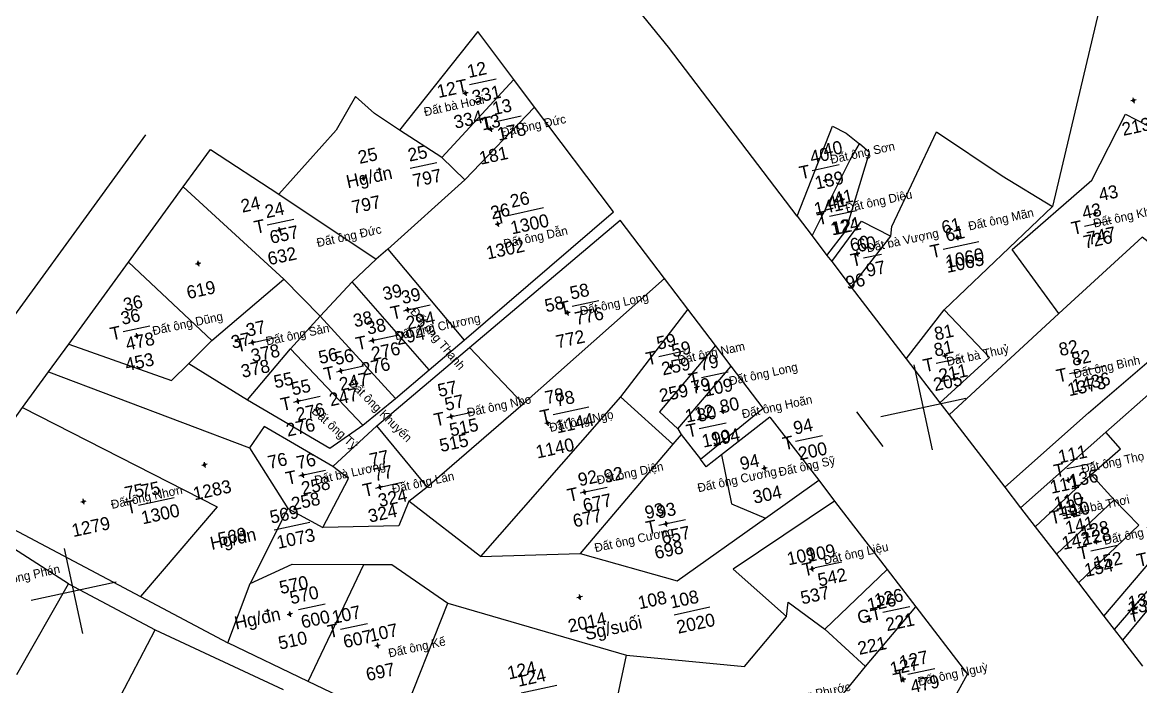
# Model space of a CAD drawing. Extents: x 537054 to 538409, y 1836408 to 1837892.
# Drawn here: x 537449.7 to 537707, y 1837474.8 to 1837627.6 of the extents above; entities that cross this region are included whole.
import ezdxf

# ---------------------------------------------------------------- set-up
doc = ezdxf.new("R2010")
doc.units = 0
for name, color, linetype in [('Level 11', 7, 'Continuous'), ('Level 15', 7, 'Continuous'), ('Level 2', 7, 'Continuous'), ('Level 22', 7, 'Continuous'), ('Level 45', 7, 'Continuous'), ('Level 56', 7, 'Continuous'), ('Level 63', 7, 'Continuous')]:
    doc.layers.add(name, color=color, linetype=linetype)

msp = doc.modelspace()

# ---------------------------------------------------------------- linework, layer by layer
at = {"layer": 'Level 11'}
for p, q in [((537551.31, 1837611.25), (537551, 1837611.18)), ((537551.55, 1837611.61), (537551.31, 1837611.25)), ((537551.31, 1837611.25), (537551.68, 1837611.01)), ((537551.48, 1837611.92), (537551.55, 1837611.61)), ((537551.92, 1837611.38), (537551.55, 1837611.61)), ((537551.68, 1837611.01), (537551.92, 1837611.38)), ((537551.68, 1837611.01), (537551.75, 1837610.71)), ((537552.23, 1837611.44), (537551.92, 1837611.38)), ((537705.03, 1837609.61), (537704.73, 1837609.54)), ((537705.27, 1837609.98), (537705.03, 1837609.61)), ((537705.03, 1837609.61), (537705.4, 1837609.37)), ((537705.2, 1837610.28), (537705.27, 1837609.98)), ((537705.64, 1837609.74), (537705.27, 1837609.98)), ((537705.4, 1837609.37), (537705.64, 1837609.74)), ((537705.4, 1837609.37), (537705.46, 1837609.07)), ((537705.94, 1837609.8), (537705.64, 1837609.74)), ((537557.14, 1837602.96), (537556.84, 1837602.89)), ((537557.38, 1837603.33), (537557.14, 1837602.96)), ((537557.14, 1837602.96), (537557.51, 1837602.72)), ((537557.31, 1837603.64), (537557.38, 1837603.33)), ((537557.75, 1837603.09), (537557.38, 1837603.33)), ((537557.51, 1837602.72), (537557.75, 1837603.09)), ((537557.51, 1837602.72), (537557.58, 1837602.41)), ((537558.05, 1837603.16), (537557.75, 1837603.09)), ((537527.83, 1837591.67), (537527.52, 1837591.6)), ((537528.07, 1837592.04), (537527.83, 1837591.67)), ((537527.83, 1837591.67), (537528.2, 1837591.43)), ((537528.01, 1837592.34), (537528.07, 1837592.04)), ((537528.44, 1837591.8), (537528.07, 1837592.04)), ((537528.2, 1837591.43), (537528.44, 1837591.8)), ((537528.2, 1837591.43), (537528.27, 1837591.13)), ((537528.75, 1837591.87), (537528.44, 1837591.8)), ((537634.2, 1837591.22), (537633.89, 1837591.15)), ((537634.44, 1837591.59), (537634.2, 1837591.22)), ((537634.2, 1837591.22), (537634.57, 1837590.98)), ((537634.38, 1837591.9), (537634.44, 1837591.59)), ((537634.81, 1837591.35), (537634.44, 1837591.59)), ((537634.57, 1837590.98), (537634.81, 1837591.35)), ((537634.57, 1837590.98), (537634.64, 1837590.67)), ((537635.12, 1837591.42), (537634.81, 1837591.35)), ((537638.18, 1837587.38), (537638.25, 1837587.08)), ((537638.01, 1837586.71), (537637.71, 1837586.64)), ((537638.25, 1837587.08), (537638.01, 1837586.71)), ((537638.01, 1837586.71), (537638.38, 1837586.47)), ((537638.62, 1837586.84), (537638.25, 1837587.08)), ((537638.38, 1837586.47), (537638.62, 1837586.84)), ((537638.38, 1837586.47), (537638.45, 1837586.17)), ((537638.92, 1837586.91), (537638.62, 1837586.84)), ((537696.18, 1837583.63), (537695.87, 1837583.56)), ((537696.42, 1837583.99), (537696.18, 1837583.63)), ((537696.18, 1837583.63), (537696.55, 1837583.39)), ((537696.35, 1837584.31), (537696.42, 1837583.99)), ((537696.79, 1837583.76), (537696.42, 1837583.99)), ((537696.55, 1837583.39), (537696.79, 1837583.76)), ((537696.55, 1837583.39), (537696.62, 1837583.08)), ((537697.1, 1837583.82), (537696.79, 1837583.76)), ((537508.49, 1837579.83), (537508.18, 1837579.77)), ((537508.72, 1837580.2), (537508.49, 1837579.83)), ((537508.49, 1837579.83), (537508.86, 1837579.59)), ((537508.66, 1837580.51), (537508.72, 1837580.2)), ((537509.09, 1837579.96), (537508.72, 1837580.2)), ((537508.86, 1837579.59), (537509.09, 1837579.96)), ((537508.86, 1837579.59), (537508.92, 1837579.28)), ((537509.4, 1837580.03), (537509.09, 1837579.96)), ((537558.76, 1837581.16), (537558.46, 1837581.09)), ((537559, 1837581.53), (537558.76, 1837581.16)), ((537558.76, 1837581.16), (537559.13, 1837580.92)), ((537558.93, 1837581.83), (537559, 1837581.53)), ((537559.36, 1837581.29), (537559, 1837581.53)), ((537559.13, 1837580.92), (537559.36, 1837581.29)), ((537559.13, 1837580.92), (537559.19, 1837580.62)), ((537559.67, 1837581.36), (537559.36, 1837581.29)), ((537664.48, 1837578.05), (537664.17, 1837577.98)), ((537664.71, 1837578.42), (537664.48, 1837578.05)), ((537664.48, 1837578.05), (537664.84, 1837577.81)), ((537664.65, 1837578.73), (537664.71, 1837578.42)), ((537665.08, 1837578.18), (537664.71, 1837578.42)), ((537664.84, 1837577.81), (537665.08, 1837578.18)), ((537664.84, 1837577.81), (537664.91, 1837577.5)), ((537665.38, 1837578.25), (537665.08, 1837578.18)), ((537641.71, 1837574.64), (537641.48, 1837574.27)), ((537641.65, 1837574.95), (537641.71, 1837574.64)), ((537642.08, 1837574.4), (537641.71, 1837574.64)), ((537641.84, 1837574.03), (537642.08, 1837574.4)), ((537642.38, 1837574.47), (537642.08, 1837574.4)), ((537489.83, 1837572.05), (537489.53, 1837571.98)), ((537490.07, 1837572.42), (537489.83, 1837572.05)), ((537489.83, 1837572.05), (537490.2, 1837571.81)), ((537490, 1837572.72), (537490.07, 1837572.42)), ((537490.43, 1837572.18), (537490.07, 1837572.42)), ((537490.2, 1837571.81), (537490.43, 1837572.18)), ((537490.2, 1837571.81), (537490.26, 1837571.51)), ((537490.74, 1837572.25), (537490.43, 1837572.18)), ((537641.48, 1837574.27), (537641.17, 1837574.21)), ((537641.48, 1837574.27), (537641.84, 1837574.03)), ((537641.84, 1837574.03), (537641.91, 1837573.72)), ((537538.26, 1837561.81), (537538.02, 1837561.44)), ((537538.2, 1837562.11), (537538.26, 1837561.81)), ((537538.63, 1837561.57), (537538.26, 1837561.81)), ((537538.39, 1837561.2), (537538.63, 1837561.57)), ((537538.94, 1837561.64), (537538.63, 1837561.57)), ((537538.02, 1837561.44), (537537.71, 1837561.37)), ((537538.02, 1837561.44), (537538.39, 1837561.2)), ((537538.39, 1837561.2), (537538.46, 1837560.9)), ((537574.81, 1837560.71), (537574.49, 1837560.64)), ((537575.04, 1837561.07), (537574.81, 1837560.71)), ((537574.81, 1837560.71), (537575.17, 1837560.47)), ((537574.98, 1837561.38), (537575.04, 1837561.07)), ((537575.41, 1837560.84), (537575.04, 1837561.07)), ((537575.17, 1837560.47), (537575.41, 1837560.84)), ((537575.17, 1837560.47), (537575.24, 1837560.17)), ((537575.73, 1837560.9), (537575.41, 1837560.84)), ((537475.67, 1837555.45), (537475.37, 1837555.38)), ((537475.91, 1837555.82), (537475.67, 1837555.45)), ((537475.67, 1837555.45), (537476.04, 1837555.21)), ((537475.85, 1837556.12), (537475.91, 1837555.82)), ((537476.28, 1837555.58), (537475.91, 1837555.82)), ((537476.04, 1837555.21), (537476.28, 1837555.58)), ((537476.04, 1837555.21), (537476.11, 1837554.91)), ((537476.58, 1837555.64), (537476.28, 1837555.58)), ((537502.34, 1837553.92), (537502.03, 1837553.85)), ((537502.57, 1837554.29), (537502.34, 1837553.92)), ((537502.34, 1837553.92), (537502.7, 1837553.68)), ((537502.51, 1837554.59), (537502.57, 1837554.29)), ((537502.94, 1837554.05), (537502.57, 1837554.29)), ((537502.7, 1837553.68), (537502.94, 1837554.05)), ((537503.25, 1837554.12), (537502.94, 1837554.05)), ((537530.02, 1837554.38), (537529.72, 1837554.32)), ((537530.26, 1837554.75), (537530.02, 1837554.38)), ((537530.02, 1837554.38), (537530.39, 1837554.15)), ((537530.19, 1837555.06), (537530.26, 1837554.75)), ((537530.63, 1837554.51), (537530.26, 1837554.75)), ((537530.39, 1837554.15), (537530.63, 1837554.51)), ((537530.39, 1837554.15), (537530.46, 1837553.83)), ((537530.93, 1837554.58), (537530.63, 1837554.51)), ((537502.7, 1837553.68), (537502.77, 1837553.38)), ((537661.9, 1837551.23), (537661.66, 1837550.86)), ((537661.83, 1837551.54), (537661.9, 1837551.23)), ((537662.27, 1837550.99), (537661.9, 1837551.23)), ((537598.82, 1837548.68), (537598.59, 1837548.32)), ((537598.76, 1837549), (537598.82, 1837548.68)), ((537599.19, 1837548.45), (537598.82, 1837548.68)), ((537661.66, 1837550.86), (537661.35, 1837550.8)), ((537661.66, 1837550.86), (537662.03, 1837550.63)), ((537662.03, 1837550.63), (537662.27, 1837550.99)), ((537662.03, 1837550.63), (537662.1, 1837550.31)), ((537662.58, 1837551.06), (537662.27, 1837550.99)), ((537692.53, 1837549.69), (537692.23, 1837549.63)), ((537692.77, 1837550.06), (537692.53, 1837549.69)), ((537692.53, 1837549.69), (537692.9, 1837549.45)), ((537692.7, 1837550.37), (537692.77, 1837550.06)), ((537693.14, 1837549.82), (537692.77, 1837550.06)), ((537692.9, 1837549.45), (537693.14, 1837549.82)), ((537692.9, 1837549.45), (537692.97, 1837549.14)), ((537693.44, 1837549.89), (537693.14, 1837549.82)), ((537522.64, 1837547.37), (537522.33, 1837547.3)), ((537522.87, 1837547.73), (537522.64, 1837547.37)), ((537522.64, 1837547.37), (537523, 1837547.13)), ((537522.81, 1837548.05), (537522.87, 1837547.73)), ((537523.24, 1837547.5), (537522.87, 1837547.73)), ((537523, 1837547.13), (537523.24, 1837547.5)), ((537523, 1837547.13), (537523.07, 1837546.82)), ((537523.55, 1837547.56), (537523.24, 1837547.5)), ((537598.59, 1837548.32), (537598.28, 1837548.25)), ((537598.59, 1837548.32), (537598.95, 1837548.08)), ((537598.95, 1837548.08), (537599.19, 1837548.45)), ((537598.95, 1837548.08), (537599.02, 1837547.77)), ((537599.5, 1837548.51), (537599.19, 1837548.45)), ((537604.53, 1837543.61), (537604.23, 1837543.55)), ((537604.77, 1837543.98), (537604.53, 1837543.61)), ((537604.53, 1837543.61), (537604.9, 1837543.38)), ((537604.7, 1837544.29), (537604.77, 1837543.98)), ((537605.14, 1837543.75), (537604.77, 1837543.98)), ((537604.9, 1837543.38), (537605.14, 1837543.75)), ((537605.44, 1837543.81), (537605.14, 1837543.75)), ((537512.89, 1837541.08), (537512.96, 1837540.77)), ((537604.9, 1837543.38), (537604.97, 1837543.07)), ((537512.72, 1837540.4), (537512.42, 1837540.33)), ((537512.96, 1837540.77), (537512.72, 1837540.4)), ((537512.72, 1837540.4), (537513.09, 1837540.16)), ((537513.33, 1837540.53), (537512.96, 1837540.77)), ((537513.09, 1837540.16), (537513.33, 1837540.53)), ((537513.09, 1837540.16), (537513.16, 1837539.85)), ((537513.63, 1837540.59), (537513.33, 1837540.53)), ((537610.73, 1837538.49), (537610.5, 1837538.12)), ((537610.67, 1837538.8), (537610.73, 1837538.49)), ((537611.1, 1837538.25), (537610.73, 1837538.49)), ((537548.02, 1837536.85), (537547.71, 1837536.78)), ((537548.26, 1837537.21), (537548.02, 1837536.85)), ((537548.02, 1837536.85), (537548.39, 1837536.61)), ((537548.19, 1837537.53), (537548.26, 1837537.21)), ((537548.62, 1837536.98), (537548.26, 1837537.21)), ((537548.39, 1837536.61), (537548.62, 1837536.98)), ((537548.39, 1837536.61), (537548.45, 1837536.3)), ((537548.94, 1837537.04), (537548.62, 1837536.98)), ((537570.36, 1837536.05), (537570.43, 1837535.74)), ((537610.5, 1837538.12), (537610.18, 1837538.05)), ((537610.5, 1837538.12), (537610.86, 1837537.88)), ((537610.86, 1837537.88), (537611.1, 1837538.25)), ((537610.86, 1837537.88), (537610.93, 1837537.57)), ((537611.42, 1837538.32), (537611.1, 1837538.25)), ((537570.19, 1837535.37), (537569.88, 1837535.3)), ((537570.43, 1837535.74), (537570.19, 1837535.37)), ((537570.19, 1837535.37), (537570.56, 1837535.13)), ((537570.79, 1837535.5), (537570.43, 1837535.74)), ((537570.56, 1837535.13), (537570.79, 1837535.5)), ((537570.56, 1837535.13), (537570.62, 1837534.82)), ((537571.11, 1837535.57), (537570.79, 1837535.5)), ((537491.29, 1837525.75), (537490.99, 1837525.68)), ((537491.53, 1837526.11), (537491.29, 1837525.75)), ((537491.29, 1837525.75), (537491.66, 1837525.51)), ((537491.46, 1837526.43), (537491.53, 1837526.11)), ((537491.9, 1837525.88), (537491.53, 1837526.11)), ((537491.66, 1837525.51), (537491.9, 1837525.88)), ((537491.66, 1837525.51), (537491.73, 1837525.19)), ((537492.2, 1837525.94), (537491.9, 1837525.88)), ((537620.28, 1837525.63), (537620.35, 1837525.32)), ((537513.91, 1837523.4), (537513.59, 1837523.34)), ((537514.14, 1837523.77), (537513.91, 1837523.4)), ((537513.91, 1837523.4), (537514.27, 1837523.17)), ((537514.08, 1837524.09), (537514.14, 1837523.77)), ((537514.51, 1837523.54), (537514.14, 1837523.77)), ((537514.27, 1837523.17), (537514.51, 1837523.54)), ((537514.27, 1837523.17), (537514.34, 1837522.85)), ((537514.83, 1837523.6), (537514.51, 1837523.54)), ((537620.11, 1837524.95), (537619.8, 1837524.88)), ((537620.35, 1837525.32), (537620.11, 1837524.95)), ((537620.11, 1837524.95), (537620.48, 1837524.71)), ((537620.72, 1837525.08), (537620.35, 1837525.32)), ((537620.48, 1837524.71), (537620.72, 1837525.08)), ((537620.48, 1837524.71), (537620.55, 1837524.4)), ((537621.03, 1837525.15), (537620.72, 1837525.08)), ((537690.2, 1837522.93), (537690.27, 1837522.61)), ((537531.6, 1837520.62), (537531.3, 1837520.55)), ((537531.84, 1837520.98), (537531.6, 1837520.62)), ((537531.6, 1837520.62), (537531.97, 1837520.38)), ((537531.77, 1837521.3), (537531.84, 1837520.98)), ((537532.21, 1837520.75), (537531.84, 1837520.98)), ((537531.97, 1837520.38), (537532.21, 1837520.75)), ((537531.97, 1837520.38), (537532.04, 1837520.07)), ((537532.51, 1837520.81), (537532.21, 1837520.75)), ((537690.03, 1837522.25), (537689.72, 1837522.18)), ((537690.27, 1837522.61), (537690.03, 1837522.25)), ((537690.03, 1837522.25), (537690.4, 1837522.01)), ((537690.63, 1837522.38), (537690.27, 1837522.61)), ((537690.4, 1837522.01), (537690.63, 1837522.38)), ((537690.4, 1837522.01), (537690.46, 1837521.69)), ((537690.94, 1837522.44), (537690.63, 1837522.38)), ((537463.56, 1837517.97), (537463.63, 1837517.65)), ((537578.7, 1837519.5), (537578.4, 1837519.43)), ((537578.94, 1837519.87), (537578.7, 1837519.5)), ((537578.7, 1837519.5), (537579.07, 1837519.26)), ((537578.87, 1837520.17), (537578.94, 1837519.87)), ((537579.31, 1837519.63), (537578.94, 1837519.87)), ((537579.07, 1837519.26), (537579.31, 1837519.63)), ((537579.07, 1837519.26), (537579.13, 1837518.96)), ((537579.61, 1837519.7), (537579.31, 1837519.63)), ((537463.39, 1837517.29), (537463.09, 1837517.22)), ((537463.63, 1837517.65), (537463.39, 1837517.29)), ((537463.39, 1837517.29), (537463.76, 1837517.05)), ((537464, 1837517.42), (537463.63, 1837517.65)), ((537463.76, 1837517.05), (537464, 1837517.42)), ((537463.76, 1837517.05), (537463.83, 1837516.74)), ((537464.3, 1837517.48), (537464, 1837517.42)), ((537597.64, 1837512.87), (537597.7, 1837512.56)), ((537691.22, 1837514.35), (537690.92, 1837514.28)), ((537691.46, 1837514.72), (537691.22, 1837514.35)), ((537691.22, 1837514.35), (537691.59, 1837514.11)), ((537691.39, 1837515.02), (537691.46, 1837514.72)), ((537691.83, 1837514.48), (537691.46, 1837514.72)), ((537691.59, 1837514.11), (537691.83, 1837514.48)), ((537691.59, 1837514.11), (537691.65, 1837513.81)), ((537692.13, 1837514.55), (537691.83, 1837514.48)), ((537597.46, 1837512.2), (537597.16, 1837512.13)), ((537597.7, 1837512.56), (537597.46, 1837512.2)), ((537597.46, 1837512.2), (537597.83, 1837511.96)), ((537598.07, 1837512.33), (537597.7, 1837512.56)), ((537597.83, 1837511.96), (537598.07, 1837512.33)), ((537597.83, 1837511.96), (537597.9, 1837511.65)), ((537598.37, 1837512.39), (537598.07, 1837512.33)), ((537696.38, 1837508.12), (537696.07, 1837508.05)), ((537696.62, 1837508.49), (537696.38, 1837508.12)), ((537696.38, 1837508.12), (537696.75, 1837507.88)), ((537696.55, 1837508.79), (537696.62, 1837508.49)), ((537696.99, 1837508.25), (537696.62, 1837508.49)), ((537696.75, 1837507.88), (537696.99, 1837508.25)), ((537696.75, 1837507.88), (537696.82, 1837507.58)), ((537697.3, 1837508.32), (537696.99, 1837508.25)), ((537631.28, 1837502.47), (537631.34, 1837502.17)), ((537631.1, 1837501.8), (537630.79, 1837501.73)), ((537631.34, 1837502.17), (537631.1, 1837501.8)), ((537631.1, 1837501.8), (537631.47, 1837501.56)), ((537631.71, 1837501.93), (537631.34, 1837502.17)), ((537631.47, 1837501.56), (537631.71, 1837501.93)), ((537631.47, 1837501.56), (537631.54, 1837501.26)), ((537632.02, 1837502), (537631.71, 1837501.93)), ((537577.59, 1837495.32), (537577.27, 1837495.25)), ((537577.82, 1837495.69), (537577.59, 1837495.32)), ((537577.59, 1837495.32), (537577.96, 1837495.08)), ((537577.76, 1837495.99), (537577.82, 1837495.69)), ((537578.19, 1837495.45), (537577.82, 1837495.69)), ((537577.96, 1837495.08), (537578.19, 1837495.45)), ((537577.96, 1837495.08), (537578.02, 1837494.78)), ((537578.51, 1837495.52), (537578.19, 1837495.45)), ((537511.09, 1837492.08), (537511.16, 1837491.76)), ((537510.92, 1837491.39), (537510.62, 1837491.33)), ((537511.16, 1837491.76), (537510.92, 1837491.39)), ((537510.92, 1837491.39), (537511.29, 1837491.16)), ((537511.53, 1837491.53), (537511.16, 1837491.76)), ((537511.29, 1837491.16), (537511.53, 1837491.53)), ((537511.29, 1837491.16), (537511.36, 1837490.84)), ((537511.83, 1837491.59), (537511.53, 1837491.53)), ((537644.24, 1837490.18), (537643.94, 1837490.12)), ((537644.48, 1837490.55), (537644.24, 1837490.18)), ((537644.24, 1837490.18), (537644.61, 1837489.94)), ((537644.41, 1837490.86), (537644.48, 1837490.55)), ((537644.85, 1837490.31), (537644.48, 1837490.55)), ((537644.61, 1837489.94), (537644.85, 1837490.31)), ((537644.61, 1837489.94), (537644.68, 1837489.63)), ((537645.15, 1837490.38), (537644.85, 1837490.31)), ((537531.35, 1837484.52), (537531.11, 1837484.15)), ((537531.28, 1837484.83), (537531.35, 1837484.52)), ((537531.71, 1837484.28), (537531.35, 1837484.52)), ((537532.02, 1837484.35), (537531.71, 1837484.28)), ((537531.11, 1837484.15), (537530.8, 1837484.08)), ((537531.11, 1837484.15), (537531.48, 1837483.91)), ((537531.48, 1837483.91), (537531.71, 1837484.28)), ((537531.48, 1837483.91), (537531.54, 1837483.6)), ((537652.28, 1837476.7), (537652.04, 1837476.33)), ((537652.21, 1837477.02), (537652.28, 1837476.7)), ((537652.65, 1837476.47), (537652.28, 1837476.7)), ((537652.04, 1837476.33), (537651.74, 1837476.27)), ((537652.04, 1837476.33), (537652.41, 1837476.1)), ((537652.41, 1837476.1), (537652.65, 1837476.47)), ((537652.41, 1837476.1), (537652.48, 1837475.78)), ((537652.95, 1837476.53), (537652.65, 1837476.47))]:
    msp.add_line(p, q, dxfattribs=at)
for centre in [(537551.61, 1837611.31), (537705.33, 1837609.67), (537557.44, 1837603.03), (537528.14, 1837591.74), (537634.51, 1837591.28), (537638.31, 1837586.78), (537696.49, 1837583.69), (537508.79, 1837579.9), (537559.06, 1837581.23), (537664.78, 1837578.12), (537641.78, 1837574.34), (537490.13, 1837572.11), (537538.33, 1837561.51), (537575.11, 1837560.77), (537475.98, 1837555.51), (537502.64, 1837553.99), (537530.32, 1837554.45), (537661.96, 1837550.93), (537692.83, 1837549.76), (537522.94, 1837547.43), (537598.89, 1837548.38), (537604.84, 1837543.68), (537513.03, 1837540.46), (537548.32, 1837536.91), (537610.8, 1837538.18), (537570.49, 1837535.44), (537491.6, 1837525.81), (537514.21, 1837523.47), (537620.41, 1837525.02), (537531.91, 1837520.68), (537690.33, 1837522.31), (537579, 1837519.57), (537463.69, 1837517.35), (537691.52, 1837514.41), (537597.77, 1837512.26), (537696.68, 1837508.18), (537631.41, 1837501.87), (537577.89, 1837495.39), (537511.23, 1837491.46), (537644.55, 1837490.25), (537531.41, 1837484.22), (537652.34, 1837476.4)]:
    msp.add_circle(centre, 0.075, dxfattribs=at)
at = {"layer": 'Level 15'}
for p, q in [((537552.53, 1837613.31), (537558.69, 1837614.64)), ((537558.31, 1837604.77), (537564.46, 1837606.1)), ((537538.89, 1837594.06), (537545.05, 1837595.39)), ((537631.41, 1837593.56), (537637.57, 1837594.89)), ((537561.38, 1837583.22), (537569.59, 1837584.99)), ((537505.99, 1837581.04), (537512.14, 1837582.37)), ((537635.41, 1837583.02), (537641.57, 1837584.35)), ((537694.02, 1837580.77), (537700.17, 1837582.1)), ((537661.51, 1837575.42), (537669.73, 1837577.19)), ((537643.21, 1837573.44), (537647.32, 1837574.32)), ((537537.35, 1837561.29), (537543.51, 1837562.62)), ((537576.16, 1837562.32), (537582.31, 1837563.65)), ((537644.73, 1837560.95), (537644.74, 1837560.96)), ((537644.73, 1837560.95), (537644.74, 1837560.96)), ((537472.83, 1837556.5), (537478.99, 1837557.83)), ((537501.66, 1837553.77), (537507.82, 1837555.1)), ((537529.36, 1837554.25), (537535.51, 1837555.58)), ((537596.11, 1837550.77), (537602.27, 1837552.1)), ((537659.91, 1837549.21), (537666.07, 1837550.54)), ((537521.96, 1837547.23), (537528.12, 1837548.56)), ((537605.91, 1837545.9), (537612.07, 1837547.23)), ((537690.57, 1837546.83), (537698.78, 1837548.61)), ((537512.05, 1837540.26), (537518.21, 1837541.59)), ((537571.76, 1837537.43), (537579.97, 1837539.2)), ((537547.34, 1837536.71), (537553.5, 1837538.04)), ((537605.41, 1837534.15), (537611.57, 1837535.48)), ((537627.59, 1837531.24), (537633.75, 1837532.57)), ((537689.98, 1837524.96), (537696.14, 1837526.29)), ((537513.24, 1837523.27), (537519.4, 1837524.6)), ((537530.94, 1837520.48), (537537.09, 1837521.81)), ((537578.03, 1837519.36), (537584.19, 1837520.69)), ((537476.4, 1837516.51), (537484.61, 1837518.29)), ((537689.04, 1837514.16), (537695.2, 1837515.49)), ((537507.57, 1837510.86), (537515.78, 1837512.63)), ((537596.11, 1837511.9), (537602.26, 1837513.23)), ((537695.51, 1837506.01), (537701.67, 1837507.34)), ((537632.09, 1837502.2), (537638.25, 1837503.53)), ((537513.17, 1837492.53), (537519.33, 1837493.86)), ((537599.61, 1837491.34), (537607.82, 1837493.11)), ((537647.68, 1837491.92), (537653.84, 1837493.25)), ((537522.88, 1837488.01), (537529.04, 1837489.34)), ((537653.43, 1837477.65), (537659.59, 1837478.98)), ((537564.42, 1837473.33), (537572.63, 1837475.1))]:
    msp.add_line(p, q, dxfattribs=at)
at = {"layer": 'Level 22'}
for points in [[(537721.35, 1837621.37), (537751.84, 1837635.64), (537725.69, 1837657.8), (537713.14, 1837642.9), (537698.74, 1837636.19), (537686.73, 1837585.28)], [(537627.91, 1837583.07), (537598.36, 1837621.95), (537576.33, 1837649.1)], [(537554.45, 1837625.56), (537536.42, 1837602.82)], [(537562.73, 1837614.49), (537554.45, 1837625.56)], [(537562.73, 1837614.49), (537546.19, 1837596.5)], [(537567.52, 1837608.1), (537562.73, 1837614.49)], [(537536.42, 1837602.82), (537530.69, 1837606.68), (537526.32, 1837610.59), (537521.9, 1837602.86), (537508.7, 1837588.12)], [(537551.44, 1837591.42), (537567.52, 1837608.1)], [(537585.71, 1837584.06), (537567.52, 1837608.1)], [(537688.17, 1837560.63), (537677.45, 1837575.36), (537695.77, 1837591.34), (537703.49, 1837606.48), (537715.4, 1837600.36)], [(537546.19, 1837596.5), (537536.42, 1837602.82)], [(537627.91, 1837583.07), (537636.11, 1837603.75), (537639.19, 1837602.16), (537642.28, 1837599.64)], [(537435.39, 1837543.14), (537478.06, 1837601.76)], [(537649.51, 1837578.44), (537649.74, 1837580.66), (537659.99, 1837602.42), (537675.12, 1837592.29), (537686.73, 1837585.28)], [(537486.65, 1837589.75), (537492.94, 1837598.39)], [(537492.94, 1837598.39), (537508.7, 1837588.12)], [(537631.38, 1837578.51), (537640.13, 1837596.02), (537642.28, 1837599.64)], [(537634.8, 1837574.01), (537639.11, 1837579.65), (537644.58, 1837597.72), (537642.28, 1837599.64)], [(537546.19, 1837596.5), (537551.44, 1837591.42)], [(537551.44, 1837591.42), (537533.79, 1837575.41)], [(537474.05, 1837572.45), (537486.65, 1837589.75)], [(537509.85, 1837568.54), (537486.65, 1837589.75)], [(537508.7, 1837588.12), (537531.04, 1837573.12)], [(537661.79, 1837561.46), (537686.73, 1837585.28)], [(537551.3, 1837554.52), (537585.71, 1837584.06)], [(537552.53, 1837552.82), (537587.2, 1837582.12)], [(537597.41, 1837568.68), (537587.2, 1837582.12)], [(537627.91, 1837583.07), (537631.38, 1837578.51)], [(537635.9, 1837572.57), (537642.77, 1837581.88), (537649.51, 1837578.44)], [(537631.38, 1837578.51), (537634.8, 1837574.01)], [(537640.36, 1837566.7), (537649.51, 1837578.44)], [(537707.29, 1837578.24), (537688.17, 1837560.63)], [(537694.98, 1837537.79), (537725.55, 1837564.01), (537707.29, 1837578.24)], [(537533.79, 1837575.41), (537531.04, 1837573.12)], [(537533.79, 1837575.41), (537551.3, 1837554.52)], [(537460.32, 1837553.59), (537474.05, 1837572.45)], [(537474.05, 1837572.45), (537493.29, 1837554.42)], [(537531.04, 1837573.12), (537525.52, 1837567.94)], [(537634.8, 1837574.01), (537635.9, 1837572.57)], [(537635.9, 1837572.57), (537640.36, 1837566.7)], [(537493.29, 1837554.42), (537509.85, 1837568.54)], [(537509.85, 1837568.54), (537518.17, 1837560.02)], [(537525.52, 1837567.94), (537518.17, 1837560.02)], [(537543.29, 1837547.7), (537525.52, 1837567.94)], [(537564.86, 1837539.82), (537597.41, 1837568.68)], [(537602.79, 1837561.61), (537597.41, 1837568.68)], [(537640.36, 1837566.7), (537652.99, 1837550.23)], [(537602.79, 1837561.61), (537587.3, 1837541.45)], [(537609.13, 1837553.25), (537602.79, 1837561.61)], [(537518.17, 1837560.02), (537511.37, 1837552.49)], [(537518.17, 1837560.02), (537535.53, 1837541.06)], [(537652.99, 1837550.23), (537661.79, 1837561.46)], [(537660.77, 1837540.11), (537672.21, 1837550.53), (537661.79, 1837561.46)], [(537662.89, 1837537.36), (537688.17, 1837560.63)], [(537493.29, 1837554.42), (537487.95, 1837549.15)], [(537543.29, 1837547.7), (537551.3, 1837554.52)], [(537455.67, 1837547.21), (537460.32, 1837553.59)], [(537460.32, 1837553.59), (537483.95, 1837545.24), (537487.95, 1837549.15)], [(537501.5, 1837540.75), (537511.37, 1837552.49)], [(537511.37, 1837552.49), (537528.01, 1837534.92)], [(537531.21, 1837534.79), (537552.53, 1837552.82)], [(537564.86, 1837539.82), (537552.53, 1837552.82)], [(537609.13, 1837553.25), (537596.26, 1837537.98), (537600.45, 1837534.1)], [(537612.73, 1837548.53), (537609.13, 1837553.25)], [(537487.95, 1837549.15), (537501.5, 1837540.75)], [(537652.99, 1837550.23), (537660.77, 1837540.11)], [(537449.71, 1837539.03), (537455.67, 1837547.21)], [(537455.67, 1837547.21), (537501.96, 1837529.7)], [(537535.53, 1837541.06), (537543.29, 1837547.7)], [(537600.45, 1837534.1), (537612.73, 1837548.53)], [(537620.11, 1837538.83), (537612.73, 1837548.53)], [(537528.01, 1837534.92), (537535.53, 1837541.06)], [(537587.3, 1837541.45), (537555.06, 1837504.69)], [(537587.3, 1837541.45), (537599.35, 1837530.61)], [(537698.96, 1837533.3), (537710.07, 1837543.14)], [(537434.67, 1837517.84), (537449.71, 1837539.03)], [(537449.71, 1837539.03), (537494.47, 1837516.16), (537476.82, 1837495.5)], [(537501.5, 1837540.75), (537520.4, 1837529.68), (537528.01, 1837534.92)], [(537542.84, 1837520.74), (537564.86, 1837539.82)], [(537605.67, 1837527.16), (537620.11, 1837538.83)], [(537660.77, 1837540.11), (537662.89, 1837537.36)], [(537621.69, 1837536.82), (537610.54, 1837528.11)], [(537621.69, 1837536.82), (537632.89, 1837522.26)], [(537641.59, 1837537.98), (537647.69, 1837530.06)], [(537662.89, 1837537.36), (537675.69, 1837520.7)], [(537694.98, 1837537.79), (537675.69, 1837520.7)], [(537521.07, 1837525.41), (537505.28, 1837534.61), (537501.96, 1837529.7)], [(537521.07, 1837525.41), (537531.21, 1837534.79)], [(537542.84, 1837520.74), (537531.21, 1837534.79)], [(537600.45, 1837534.1), (537601.26, 1837532.82)], [(537698.96, 1837533.3), (537679.36, 1837515.94)], [(537695.56, 1837523.61), (537702.35, 1837529.52), (537698.96, 1837533.3)], [(537601.26, 1837532.82), (537599.35, 1837530.61)], [(537601.26, 1837532.82), (537605.67, 1837527.16)], [(537501.96, 1837529.7), (537510.73, 1837515.79)], [(537599.35, 1837530.61), (537578, 1837505.45)], [(537610.54, 1837528.11), (537606.98, 1837525.34), (537605.67, 1837527.16)], [(537610.54, 1837528.11), (537612.81, 1837516.84), (537620.64, 1837513.55)], [(537518.78, 1837511.41), (537524.73, 1837522.71), (537521.07, 1837525.41)], [(537695.56, 1837523.61), (537682.72, 1837511.55)], [(537700.86, 1837517.77), (537695.56, 1837523.61)], [(537538.57, 1837517.43), (537542.84, 1837520.74)], [(537620.64, 1837513.55), (537632.89, 1837522.26)], [(537632.89, 1837522.26), (537636.56, 1837517.48)], [(537675.69, 1837520.7), (537679.36, 1837515.94)], [(537434.67, 1837517.84), (537476.82, 1837495.5)], [(537700.86, 1837517.77), (537687.58, 1837505.24)], [(537692.66, 1837498.64), (537706.59, 1837511.91), (537700.86, 1837517.77)], [(537510.73, 1837515.79), (537502.07, 1837498.49)], [(537510.73, 1837515.79), (537518.78, 1837511.41)], [(537538.57, 1837517.43), (537536.25, 1837511.76), (537518.78, 1837511.41)], [(537555.06, 1837504.69), (537538.57, 1837517.43)], [(537636.56, 1837517.48), (537613.22, 1837501.78), (537625.46, 1837490.95)], [(537636.56, 1837517.48), (537648.64, 1837501.77)], [(537679.36, 1837515.94), (537682.72, 1837511.55)], [(537698.54, 1837490.99), (537720.11, 1837516.39), (537722.88, 1837513.56)], [(537460.24, 1837498.46), (537440.24, 1837511.22), (537432.06, 1837513.85)], [(537578, 1837505.45), (537600.36, 1837499.11), (537620.64, 1837513.55)], [(537722.88, 1837513.56), (537700.91, 1837487.9)], [(537682.72, 1837511.55), (537687.58, 1837505.24)], [(537724.59, 1837511.8), (537702.8, 1837485.45)], [(537555.06, 1837504.69), (537578, 1837505.45)], [(537687.58, 1837505.24), (537692.66, 1837498.64)], [(537502.07, 1837498.49), (537511.71, 1837502.93), (537528.21, 1837502.92)], [(537515.45, 1837475.96), (537528.21, 1837502.92)], [(537528.21, 1837502.92), (537534.67, 1837502.92), (537547.55, 1837493.98)], [(537634.32, 1837488), (537648.64, 1837501.77)], [(537648.64, 1837501.77), (537655.28, 1837493.12)], [(537448.39, 1837477.6), (537460.24, 1837498.46)], [(537460.24, 1837498.46), (537480.21, 1837487.84)], [(537496.92, 1837484.85), (537502.07, 1837498.49)], [(537692.66, 1837498.64), (537698.54, 1837490.99)], [(537476.82, 1837495.5), (537496.92, 1837484.85)], [(537536.42, 1837465.91), (537547.55, 1837493.98)], [(537547.55, 1837493.98), (537588.68, 1837482)], [(537625.46, 1837490.95), (537625.85, 1837494.2), (537634.32, 1837488)], [(537643.66, 1837479.43), (537655.28, 1837493.12)], [(537655.28, 1837493.12), (537667.16, 1837477.66)], [(537588.68, 1837482), (537615.81, 1837479.42), (537625.46, 1837490.95)], [(537698.54, 1837490.99), (537700.91, 1837487.9)], [(537450.2, 1837430.52), (537480.21, 1837487.84)], [(537480.21, 1837487.84), (537509.64, 1837474.1)], [(537634.32, 1837488), (537643.66, 1837479.43)], [(537700.91, 1837487.9), (537702.8, 1837485.45)], [(537515.45, 1837475.96), (537496.92, 1837484.85)], [(537702.8, 1837485.45), (537707.4, 1837479.47)], [(537584.55, 1837462.59), (537588.68, 1837482)], [(537637.62, 1837472.01), (537643.66, 1837479.43)], [(537658.33, 1837461.63), (537667.16, 1837477.66)], [(537536.42, 1837465.91), (537515.45, 1837475.96)]]:
    msp.add_lwpolyline(points, dxfattribs=at)
at = {"layer": 'Level 63'}
for p, q in [((537659.1, 1837529.25), (537654.88, 1837548.8)), ((537647.22, 1837536.91), (537666.77, 1837541.13)), ((537463.61, 1837487.04), (537459.39, 1837506.59)), ((537451.72, 1837494.71), (537471.27, 1837498.93))]:
    msp.add_line(p, q, dxfattribs=at)

# ---------------------------------------------------------------- texts
at = {"layer": 'Level 15'}
for s, p in [('12', (537552.36, 1837614.81)), ('T', (537549.92, 1837611.21)), ('331', (537553.48, 1837608.91)), ('13', (537558.14, 1837606.26)), ('T', (537555.69, 1837602.67)), ('178', (537559.26, 1837600.37)), ('25', (537538.72, 1837595.56)), ('40', (537631.24, 1837595.06)), ('Hg/đn', (537524.54, 1837589.43)), ('797', (537539.84, 1837589.66)), ('T', (537628.79, 1837591.46)), ('139', (537632.36, 1837589.16)), ('26', (537562.24, 1837584.94)), ('41', (537635.24, 1837584.52)), ('24', (537505.82, 1837582.54)), ('43', (537693.85, 1837582.27)), ('T', (537503.37, 1837578.94)), ('T', (537558.77, 1837581.12)), ('1300', (537562.33, 1837578.82)), ('T', (537632.8, 1837580.92)), ('121', (537636.36, 1837578.62)), ('T', (537691.4, 1837578.68)), ('657', (537506.93, 1837576.64)), ('61', (537662.37, 1837577.13)), ('747', (537694.97, 1837576.38)), ('60', (537642.01, 1837574.71)), ('T', (537640.59, 1837571.34)), ('T', (537658.9, 1837573.32)), ('1060', (537662.46, 1837571.02)), ('97', (537644.16, 1837569.04)), ('58', (537575.99, 1837563.82)), ('39', (537537.18, 1837562.79)), ('36', (537472.66, 1837558)), ('T', (537534.73, 1837559.2)), ('T', (537573.54, 1837560.22)), ('776', (537577.11, 1837557.92)), ('37', (537501.49, 1837555.27)), ('38', (537529.19, 1837555.75)), ('294', (537538.3, 1837556.9)), ('T', (537470.21, 1837554.4)), ('478', (537473.78, 1837552.1)), ('T', (537499.05, 1837551.68)), ('T', (537526.74, 1837552.15)), ('276', (537530.3, 1837549.85)), ('59', (537595.94, 1837552.27)), ('81', (537659.74, 1837550.7)), ('378', (537502.61, 1837549.38)), ('56', (537521.8, 1837548.73)), ('T', (537593.5, 1837548.67)), ('82', (537691.43, 1837548.55)), ('259', (537597.06, 1837546.37)), ('79', (537605.74, 1837547.39)), ('T', (537657.29, 1837547.11)), ('211', (537660.86, 1837544.81)), ('T', (537519.34, 1837545.13)), ('247', (537522.91, 1837542.83)), ('T', (537603.3, 1837543.8)), ('T', (537687.95, 1837544.73)), ('1436', (537691.52, 1837542.43)), ('55', (537511.88, 1837541.76)), ('109', (537606.86, 1837541.5)), ('T', (537509.43, 1837538.16)), ('57', (537547.17, 1837538.21)), ('78', (537572.62, 1837539.15)), ('276', (537513, 1837535.86)), ('T', (537569.14, 1837535.33)), ('80', (537605.24, 1837535.64)), ('T', (537544.73, 1837534.61)), ('515', (537548.29, 1837532.31)), ('1144', (537572.71, 1837533.03)), ('94', (537627.42, 1837532.74)), ('T', (537602.79, 1837532.05)), ('190', (537606.36, 1837529.75)), ('T', (537624.98, 1837529.14)), ('200', (537628.54, 1837526.84)), ('76', (537513.07, 1837524.77)), ('111', (537688.35, 1837526.14)), ('77', (537530.77, 1837521.98)), ('T', (537687.37, 1837522.86)), ('T', (537510.62, 1837521.17)), ('258', (537514.19, 1837518.87)), ('92', (537577.87, 1837520.85)), ('136', (537690.93, 1837520.56)), ('75', (537477.25, 1837518.23)), ('T', (537528.32, 1837518.38)), ('T', (537575.42, 1837517.26)), ('T', (537473.78, 1837514.41)), ('324', (537531.89, 1837516.08)), ('677', (537578.98, 1837514.96)), ('110', (537687.39, 1837515.34)), ('1300', (537477.35, 1837512.11)), ('569', (537506.96, 1837512.26)), ('93', (537595.93, 1837513.4)), ('T', (537686.42, 1837512.07)), ('T', (537593.49, 1837509.8)), ('141', (537689.99, 1837509.77)), ('Hg/đn', (537493.23, 1837506.22)), ('1073', (537508.52, 1837506.46)), ('657', (537597.05, 1837507.5)), ('128', (537693.87, 1837507.19)), ('109', (537630.46, 1837503.38)), ('T', (537692.89, 1837503.91)), ('152', (537696.46, 1837501.61)), ('T', (537706.43, 1837502.29)), ('T', (537629.48, 1837500.1)), ('542', (537633.04, 1837497.8)), ('570', (537511.54, 1837493.72)), ('126', (537646.05, 1837493.1)), ('108', (537599, 1837492.74)), ('130', (537704.44, 1837492.53)), ('Hg/đn', (537498.83, 1837487.9)), ('600', (537514.12, 1837488.14)), ('107', (537521.24, 1837489.19)), ('GT', (537642.14, 1837489.18)), ('T', (537704.49, 1837489.47)), ('Sg/suối', (537579.4, 1837485.44)), ('2020', (537600.56, 1837486.94)), ('221', (537648.63, 1837487.52)), ('T', (537520.26, 1837485.91)), ('607', (537523.83, 1837483.61)), ('127', (537651.8, 1837478.83)), ('124', (537563.81, 1837474.73)), ('T', (537650.82, 1837475.55)), ('479', (537654.38, 1837473.25))]:
    msp.add_text(s, height=3, rotation=12.1827, dxfattribs=at).set_placement(p)
at = {"layer": 'Level 2'}
for s, rotation, p in [('Đất bà Hoài', 12.1827, (537542.29, 1837606.02)), ('Đất ông Đức', 12.1827, (537560.06, 1837601.3)), ('Đất ông Sơn', 12.1827, (537635.78, 1837595.06)), ('Đất ông Diệu', 12.1827, (537639.31, 1837583.87)), ('Đất ông Khoa', 12.1827, (537696.32, 1837580.38)), ('Đất ông Mãn', 12.1827, (537667.56, 1837579.73)), ('Đất ông Đức', 12.1827, (537517.61, 1837575.91)), ('Đất ông Dẫn', 12.1827, (537560.62, 1837575.67)), ('Đất bà Vượng', 12.1827, (537644.12, 1837574.67)), ('Đất ông Long', 12.1827, (537578.21, 1837560.2)), ('Đất ông Thanh', 310.3264, (537538.76, 1837560.97)), ('Đất ông Dũng', 12.1827, (537479.82, 1837555.63)), ('Đất ông Chương', 12.1827, (537535.59, 1837554.47)), ('Đất ông Sản', 12.1827, (537505.91, 1837553.25)), ('Đất ông Nam', 12.1827, (537600.67, 1837548.9)), ('Đất bà Thuỷ', 12.1827, (537662.55, 1837548.55)), ('Đất ông Long', 12.1827, (537612.51, 1837544.09)), ('Đất ông Bình', 12.1827, (537691.75, 1837545.72)), ('Đất ông Khuyến', 315.1113, (537524.52, 1837544.43)), ('Đất ông Nho', 12.1827, (537552.21, 1837536.85)), ('Đất ông Hoãn', 12.1827, (537615.44, 1837536.5)), ('Đất ông Tý', 318.2408, (537516.03, 1837537.92)), ('Đất ông Ngọ', 12.1827, (537571.15, 1837533.36)), ('Đất ông Thọ', 12.1827, (537693.54, 1837523.86)), ('Đất bà Lương', 12.1827, (537517.11, 1837521.26)), ('Đất ông Diện', 12.1827, (537582.06, 1837521.28)), ('Đất ông Sỹ', 12.1827, (537623.9, 1837523.16)), ('Đất ông Lân', 12.1827, (537534.94, 1837519.27)), ('Đất ông Cương', 12.1827, (537605.24, 1837519.49)), ('Đất ông Nhơn', 12.1827, (537470.27, 1837515.66)), ('Đất bà Thơi', 12.1827, (537690.79, 1837513.98)), ('Đất ông Danh', 12.1827, (537698.68, 1837507.39)), ('Đất ông Cương', 12.1827, (537581.54, 1837505.71)), ('Đất ông Liệu', 12.1827, (537634.27, 1837502.88)), ('Đất ông Phán', 12.1827, (537442.48, 1837497.52)), ('Đất ông Kế', 12.1827, (537534.12, 1837481.48)), ('Đất ông Nguỳ', 12.1827, (537655.96, 1837474.94)), ('Đất ông Phước', 12.1827, (537622.52, 1837470.04))]:
    msp.add_text(s, height=2, rotation=rotation, dxfattribs=at).set_placement(p)
at = {"layer": 'Level 45'}
for s, p in [('12', (537545.4, 1837610.2)), ('13', (537555.53, 1837602.73)), ('40', (537634.25, 1837596.61)), ('25', (537527.25, 1837595.04)), ('43', (537697.68, 1837586.45)), ('24', (537500.27, 1837583.82)), ('41', (537636.7, 1837585.46)), ('26', (537557.73, 1837582.27)), ('61', (537661.51, 1837578.89)), ('60', (537640.44, 1837574.84)), ('39', (537532.9, 1837563.64)), ('36', (537473.22, 1837561.11)), ('58', (537570.2, 1837560.89)), ('38', (537526.14, 1837557.45)), ('81', (537659.83, 1837554.42)), ('37', (537498.02, 1837552.51)), ('59', (537599.37, 1837550.54)), ('82', (537688.51, 1837550.81)), ('56', (537518.16, 1837548.99)), ('55', (537507.86, 1837543.39)), ('57', (537545.58, 1837541.4)), ('78', (537570.26, 1837539.75)), ('79', (537603.9, 1837542.08)), ('80', (537610.49, 1837537.65)), ('76', (537506.49, 1837524.86)), ('77', (537529.9, 1837525.43)), ('94', (537615.12, 1837524.55)), ('92', (537583.81, 1837521.62)), ('111', (537686.46, 1837519.15)), ('75', (537473.54, 1837517.75)), ('93', (537593.23, 1837513.3)), ('110', (537688.98, 1837513.2)), ('128', (537693.44, 1837508.72)), ('569', (537495.01, 1837507.19)), ('109', (537625.94, 1837502.67)), ('570', (537509.15, 1837496.05)), ('108', (537591.64, 1837492.56)), ('126', (537644.41, 1837492.04)), ('130', (537704.36, 1837491.24)), ('107', (537529.78, 1837485.06)), ('124', (537561.59, 1837476.41)), ('127', (537649.64, 1837477.35))]:
    msp.add_text(s, height=3, rotation=12.1827, dxfattribs=at).set_placement(p)
at = {"layer": 'Level 56'}
for s, p in [('334', (537549.29, 1837603.14)), ('2136', (537703, 1837601.5)), ('181', (537555.12, 1837594.85)), ('797', (537525.81, 1837583.56)), ('141', (537632.18, 1837583.11)), ('124', (537635.99, 1837578.6)), ('726', (537694.16, 1837575.52)), ('1302', (537556.73, 1837573.05)), ('632', (537506.46, 1837571.72)), ('1065', (537662.45, 1837569.94)), ('96', (537639.45, 1837566.16)), ('619', (537487.8, 1837563.94)), ('294', (537536, 1837553.33)), ('772', (537572.78, 1837552.6)), ('453', (537473.65, 1837547.34)), ('378', (537500.31, 1837545.81)), ('276', (537528, 1837546.27)), ('205', (537659.64, 1837542.75)), ('1373', (537690.51, 1837541.58)), ('247', (537520.61, 1837539.26)), ('259', (537596.56, 1837540.21)), ('112', (537602.51, 1837535.5)), ('276', (537510.7, 1837532.29)), ('194', (537608.47, 1837530.01)), ('515', (537545.99, 1837528.74)), ('1140', (537568.16, 1837527.26)), ('1283', (537489.27, 1837517.64)), ('304', (537618.09, 1837516.84)), ('258', (537511.88, 1837515.29)), ('137', (537688, 1837514.14)), ('324', (537529.58, 1837512.51)), ('677', (537576.68, 1837511.39)), ('1279', (537461.37, 1837509.18)), ('142', (537689.2, 1837506.24)), ('698', (537595.44, 1837504.09)), ('154', (537694.36, 1837500.01)), ('537', (537629.08, 1837493.69)), ('2014', (537575.56, 1837487.21)), ('510', (537508.9, 1837483.28)), ('221', (537642.22, 1837482.07)), ('697', (537529.08, 1837476.04))]:
    msp.add_text(s, height=3, rotation=12.1827, dxfattribs=at).set_placement(p)

doc.saveas('drawing.dxf')
